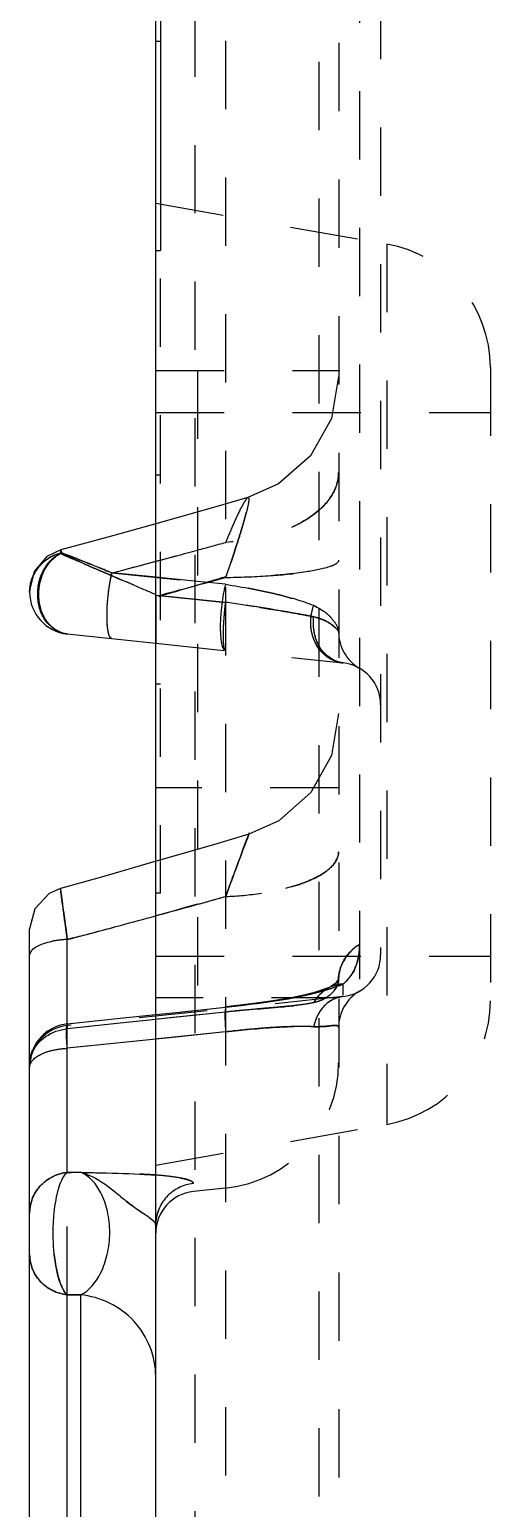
# Model space of a CAD drawing. Header units: millimetres. Extents: x 1727 to 4210, y -6182 to 759.
# Drawn here: x 2841.48 to 2852.5, y -2768.27 to -2732.9 of the extents above; entities that cross this region are included whole.
import ezdxf

# ---------------------------------------------------------------- set-up
doc = ezdxf.new("R2010")
doc.units = ezdxf.units.MM
doc.header["$LTSCALE"] = 16.335
doc.linetypes.add('HIDDEN', pattern=[0.2, 0.1, -0.1])
doc.layers.get('0').update_dxf_attribs({"linetype": 'CONTINUOUS'})
doc.layers.add('DEFAULT_2', color=8, linetype='HIDDEN')

msp = doc.modelspace()

# ---------------------------------------------------------------- linework, layer by layer
at = {"color": 7, "linetype": 'Continuous'}
for p, q in [((2844.498, -2882.769), (2844.498, -2532.769)), ((2844.608, -2728.19), (2844.608, -2738.19)), ((2844.498, -2738.19), (2844.608, -2738.19)), ((2844.498, -2744.721), (2843.353, -2745.043)), ((2843.353, -2745.043), (2842.226, -2745.349)), ((2841.593, -2745.863), (2841.483, -2746.32)), ((2844.498, -2746.002), (2843.451, -2745.897)), ((2841.483, -2746.358), (2841.483, -2746.324)), ((2842.383, -2747.357), (2844.498, -2747.579)), ((2841.606, -2753.929), (2841.483, -2754.412)), ((2842.307, -2754.101), (2842.333, -2754.284)), ((2841.483, -2775.023), (2841.483, -2754.412)), ((2842.533, -2754.624), (2842.383, -2754.664)), ((2842.383, -2756.72), (2842.383, -2754.664)), ((2842.383, -2756.682), (2843.645, -2756.548)), ((2843.645, -2756.548), (2844.498, -2756.457)), ((2844.498, -2756.575), (2843.646, -2756.666)), ((2843.646, -2756.666), (2842.383, -2756.8)), ((2842.383, -2760.233), (2842.383, -2756.8)), ((2842.383, -2760.233), (2842.488, -2760.232)), ((2842.488, -2760.232), (2842.698, -2760.23)), ((2842.383, -2773.165), (2842.383, -2763.16)), ((2842.696, -2763.158), (2842.384, -2763.161)), ((2842.698, -2763.158), (2842.698, -2771.713))]:
    msp.add_line(p, q, dxfattribs=at)
for points in [[(2842.226, -2745.349), (2841.898, -2745.506), (2841.593, -2745.863)], [(2844.396, -2752.825), (2843.257, -2753.154), (2842.22, -2753.443)], [(2842.22, -2753.443), (2841.947, -2753.565), (2841.606, -2753.929)]]:
    msp.add_lwpolyline(points, dxfattribs=at)
for centre, radius, start, end in [((2782.269, -2512.48), 241.302, 284.68762, 284.9447), ((2842.488, -2746.358), 1.005, 180.0019, 263.9983), ((2783.491, -2530.406), 231.861, 285.03932, 285.25506), ((2778.784, -2512.851), 250.037, 284.77125, 285.03722), ((2842.475, -2756.991), 2.329, 92.2671, 101.1565), ((2842.487, -2757.682), 1.005, 95.968, 160.1865)]:
    msp.add_arc(centre, radius, start, end, dxfattribs=at)
for points, knots in [([(2842.251, -2745.418), (2842.108, -2745.451), (2841.836, -2745.579), (2841.644, -2745.813), (2841.58, -2745.942)], [0, 0, 0, 0, 0.504078, 1, 1, 1, 1]), ([(2841.949, -2745.663), (2841.971, -2745.636), (2842.057, -2745.538), (2842.164, -2745.459), (2842.251, -2745.418)], [0, 0, 0, 0, 0.265584, 1, 1, 1, 1]), ([(2842.226, -2745.349), (2842.232, -2745.348), (2842.24, -2745.385), (2842.247, -2745.4), (2842.251, -2745.418)], [0, 0, 0, 0, 0.261156, 1, 1, 1, 1]), ([(2842.523, -2745.523), (2842.496, -2745.513), (2842.406, -2745.478), (2842.314, -2745.445), (2842.251, -2745.418)], [0, 0, 0, 0, 0.292506, 1, 1, 1, 1]), ([(2843.451, -2745.897), (2843.367, -2745.862), (2843.058, -2745.737), (2842.749, -2745.61), (2842.523, -2745.523)], [0, 0, 0, 0, 0.273389, 1, 1, 1, 1]), ([(2841.703, -2746.49), (2841.699, -2746.422), (2841.704, -2746.131), (2841.811, -2745.838), (2841.949, -2745.663)], [0, 0, 0, 0, 0.234637, 1, 1, 1, 1]), ([(2843.378, -2746.293), (2843.392, -2746.192), (2843.414, -2746.059), (2843.443, -2745.928), (2843.451, -2745.897)], [0, 0, 0, 0, 0.761196, 1, 1, 1, 1]), ([(2843.451, -2747.469), (2843.406, -2747.465), (2843.349, -2747.287), (2843.331, -2747.05), (2843.334, -2746.681), (2843.36, -2746.427), (2843.378, -2746.293)], [0, 0, 0, 0, 0.11163, 0.356436, 0.665054, 1, 1, 1, 1]), ([(2842.382, -2747.357), (2842.291, -2747.347), (2842.103, -2747.282), (2841.812, -2747.003), (2841.716, -2746.693), (2841.703, -2746.49)], [0, 0, 0, 0, 0.232827, 0.486069, 1, 1, 1, 1]), ([(2842.22, -2753.443), (2842.217, -2753.445), (2842.227, -2753.464), (2842.223, -2753.493), (2842.235, -2753.548), (2842.243, -2753.622), (2842.256, -2753.716), (2842.277, -2753.878), (2842.295, -2754.008), (2842.307, -2754.101)], [0, 0, 0, 0, 0.016557, 0.066193, 0.148383, 0.26192, 0.405546, 0.577777, 1, 1, 1, 1]), ([(2842.333, -2754.284), (2842.337, -2754.314), (2842.354, -2754.441), (2842.37, -2754.567), (2842.383, -2754.664)], [0, 0, 0, 0, 0.23885, 1, 1, 1, 1]), ([(2841.483, -2755.045), (2841.483, -2754.964), (2841.675, -2754.782), (2841.885, -2754.733), (2842.024, -2754.706)], [0, 0, 0, 0, 0.361477, 1, 1, 1, 1]), ([(2841.539, -2757.388), (2841.602, -2757.228), (2841.846, -2756.937), (2842.2, -2756.817), (2842.383, -2756.8)], [0, 0, 0, 0, 0.483858, 1, 1, 1, 1]), ([(2842.383, -2756.682), (2842.38, -2756.677), (2842.378, -2756.706), (2842.379, -2756.712), (2842.379, -2756.719)], [0, 0, 0, 0, 0.482392, 1, 1, 1, 1]), ([(2842.379, -2756.719), (2842.379, -2756.724), (2842.38, -2756.751), (2842.381, -2756.778), (2842.383, -2756.8)], [0, 0, 0, 0, 0.199298, 1, 1, 1, 1]), ([(2842.383, -2760.233), (2842.14, -2760.258), (2841.667, -2760.489), (2841.483, -2760.98), (2841.483, -2761.21)], [0, 0, 0, 0, 0.514277, 1, 1, 1, 1]), ([(2842.07, -2761.202), (2842.092, -2760.991), (2842.138, -2760.702), (2842.262, -2760.381), (2842.339, -2760.267), (2842.383, -2760.233)], [0, 0, 0, 0, 0.613986, 0.838866, 1, 1, 1, 1]), ([(2842.698, -2760.23), (2842.818, -2760.233), (2843.291, -2760.245), (2843.765, -2760.257), (2844.119, -2760.274)], [0, 0, 0, 0, 0.253415, 1, 1, 1, 1]), ([(2842.698, -2760.23), (2842.766, -2760.247), (2843.061, -2760.344), (2843.316, -2760.53), (2843.501, -2760.679)], [0, 0, 0, 0, 0.228678, 1, 1, 1, 1]), ([(2842.698, -2763.159), (2842.913, -2763.064), (2843.18, -2762.72), (2843.356, -2762.184), (2843.421, -2761.676), (2843.361, -2761.171), (2843.188, -2760.643), (2842.912, -2760.313), (2842.698, -2760.23)], [0, 0, 0, 0, 0.208383, 0.349895, 0.504107, 0.65718, 0.796002, 1, 1, 1, 1]), ([(2844.119, -2760.274), (2844.156, -2760.276), (2844.301, -2760.283), (2844.445, -2760.292), (2844.552, -2760.301)], [0, 0, 0, 0, 0.258191, 1, 1, 1, 1]), ([(2843.501, -2760.679), (2843.612, -2760.769), (2843.821, -2760.949), (2844.134, -2761.173), (2844.365, -2761.317), (2844.497, -2761.438), (2844.497, -2761.491)], [0, 0, 0, 0, 0.33108, 0.643415, 0.875902, 1, 1, 1, 1]), ([(2842.072, -2762.185), (2842.047, -2761.939), (2842.039, -2761.609), (2842.062, -2761.282), (2842.07, -2761.202)], [0, 0, 0, 0, 0.753471, 1, 1, 1, 1]), ([(2841.483, -2762.186), (2841.483, -2762.416), (2841.668, -2762.905), (2842.14, -2763.135), (2842.383, -2763.16)], [0, 0, 0, 0, 0.485106, 1, 1, 1, 1]), ([(2842.383, -2763.16), (2842.34, -2763.123), (2842.264, -2763.007), (2842.141, -2762.684), (2842.093, -2762.395), (2842.072, -2762.185)], [0, 0, 0, 0, 0.163162, 0.389057, 1, 1, 1, 1]), ([(2844.498, -2765.106), (2844.498, -2764.637), (2844.116, -2763.657), (2843.173, -2763.207), (2842.698, -2763.159)], [0, 0, 0, 0, 0.495685, 1, 1, 1, 1])]:
    msp.add_open_spline(points, degree=3, knots=knots, dxfattribs=at)
for points in [[(2841.58, -2745.942), (2841.517, -2746.069), (2841.483, -2746.215), (2841.483, -2746.357)], [(2841.542, -2757.341), (2841.503, -2757.449), (2841.483, -2757.565), (2841.483, -2757.68)]]:
    msp.add_open_spline(points, degree=3, dxfattribs=at)
at = {"layer": 'DEFAULT_2', "color": 8, "linetype": 'HIDDEN'}
for p, q in [((2848.899, -2605.811), (2848.869, -2788.13)), ((2848.393, -2609.533), (2848.397, -2788.216)), ((2845.432, -2611.519), (2845.432, -2784.018)), ((2846.169, -2622.096), (2846.169, -2776.07)), ((2849.372, -2652.704), (2849.372, -2755.888)), ((2849.874, -2653.574), (2849.874, -2755.028)), ((2844.608, -2733.19), (2844.498, -2733.19)), ((2844.498, -2737.059), (2850.019, -2738.032)), ((2850.019, -2738.032), (2850.019, -2759.085)), ((2844.608, -2753.559), (2844.608, -2738.19)), ((2852.498, -2740.987), (2852.498, -2756.131)), ((2844.498, -2741.059), (2848.899, -2741.059)), ((2845.498, -2741.059), (2845.498, -2756.059)), ((2844.498, -2742.059), (2852.498, -2742.059)), ((2844.608, -2743.559), (2844.498, -2743.559)), ((2846.702, -2744.094), (2845.931, -2744.317)), ((2845.931, -2744.317), (2844.498, -2744.721)), ((2843.451, -2745.897), (2846.169, -2746.17)), ((2841.483, -2746.32), (2841.483, -2746.324)), ((2845.498, -2746.103), (2844.498, -2746.002)), ((2846.169, -2746.17), (2845.498, -2746.103)), ((2841.483, -2746.324), (2841.483, -2746.358)), ((2846.169, -2746.602), (2844.498, -2746.432)), ((2844.498, -2746.432), (2845.098, -2746.493)), ((2845.098, -2746.493), (2845.498, -2746.533)), ((2845.498, -2746.533), (2845.634, -2746.547)), ((2845.634, -2746.547), (2846.169, -2746.602)), ((2844.498, -2747.579), (2848.974, -2748.05)), ((2844.608, -2748.559), (2844.498, -2748.559)), ((2848.869, -2749.259), (2848.698, -2750.262)), ((2848.698, -2750.262), (2848.202, -2751.15)), ((2848.869, -2751.034), (2844.498, -2751.034)), ((2846.722, -2752.147), (2845.879, -2752.398)), ((2845.879, -2752.398), (2844.396, -2752.825)), ((2844.608, -2753.559), (2844.498, -2753.559)), ((2844.917, -2753.982), (2844.498, -2754.097)), ((2845.178, -2753.91), (2844.917, -2753.982)), ((2845.498, -2753.822), (2845.178, -2753.91)), ((2844.498, -2755.059), (2852.498, -2755.059)), ((2848.664, -2755.8), (2848.218, -2755.952)), ((2848.664, -2755.8), (2848.334, -2755.92)), ((2848.693, -2755.788), (2848.664, -2755.8)), ((2848.787, -2755.721), (2848.685, -2755.791)), ((2848.974, -2755.728), (2848.693, -2755.788)), ((2848.8, -2755.708), (2848.709, -2755.774)), ((2848.87, -2755.607), (2848.791, -2755.714)), ((2848.869, -2755.609), (2848.8, -2755.708)), ((2848.869, -2755.6), (2848.869, -2755.611)), ((2848.869, -2755.605), (2848.869, -2755.609)), ((2848.974, -2755.728), (2848.974, -2755.994)), ((2848.974, -2756.027), (2842.383, -2756.72)), ((2848.899, -2756.059), (2844.498, -2756.059)), ((2846.79, -2756.205), (2846.168, -2756.277)), ((2847.1, -2756.163), (2846.317, -2756.261)), ((2847.587, -2756.087), (2846.79, -2756.205)), ((2847.795, -2756.048), (2847.1, -2756.163)), ((2848.218, -2755.952), (2847.587, -2756.087)), ((2848.334, -2755.92), (2847.795, -2756.048)), ((2846.169, -2756.398), (2842.383, -2756.8)), ((2842.383, -2756.682), (2843.645, -2756.548)), ((2843.645, -2756.548), (2844.498, -2756.457)), ((2844.498, -2756.457), (2844.907, -2756.413)), ((2844.498, -2756.457), (2844.907, -2756.413)), ((2844.908, -2756.532), (2844.498, -2756.575)), ((2844.907, -2756.413), (2846.169, -2756.279)), ((2844.907, -2756.413), (2846.169, -2756.279)), ((2846.169, -2756.398), (2844.908, -2756.532)), ((2846.317, -2756.261), (2846.168, -2756.277)), ((2846.169, -2756.279), (2846.168, -2756.277)), ((2846.169, -2756.279), (2846.168, -2756.277)), ((2842.383, -2756.8), (2842.383, -2756.72)), ((2846.169, -2756.873), (2842.383, -2757.265)), ((2846.169, -2756.873), (2844.909, -2757.003)), ((2843.647, -2757.134), (2842.383, -2757.265)), ((2844.498, -2757.046), (2843.647, -2757.134)), ((2844.909, -2757.003), (2844.498, -2757.046)), ((2844.498, -2760.059), (2850.019, -2759.085)), ((2842.698, -2760.23), (2842.383, -2760.233)), ((2842.383, -2763.16), (2842.383, -2760.233)), ((2846.169, -2760.608), (2845.398, -2760.689)), ((2842.384, -2763.161), (2842.696, -2763.158))]:
    msp.add_line(p, q, dxfattribs=at)
for points in [[(2848.869, -2741.2), (2848.697, -2742.206), (2848.198, -2743.097)], [(2848.198, -2743.097), (2847.429, -2743.771), (2846.702, -2744.094)], [(2848.202, -2751.15), (2847.439, -2751.824), (2846.723, -2752.146)]]:
    msp.add_lwpolyline(points, dxfattribs=at)
for centre, radius, start, end in [((2849.498, -2740.987), 3, 0, 80), ((2785.275, -2523.821), 229.57, 284.67962, 285.38214), ((2788.766, -2536.636), 216.288, 285.20641, 285.39091), ((2785.866, -2525.958), 227.353, 284.94478, 285.20579), ((2872.823, -2676.788), 75.154, 246.45104, 246.78379), ((2842.411, -2746.358), 0.929, 159.7603, 179.9702), ((2873.073, -2678.652), 73.539, 246.7043, 247.13511), ((2787.576, -2531.241), 222.615, 284.83228, 285.26046), ((2787.833, -2553.118), 201.494, 286.3544, 286.62951), ((2790.447, -2561.878), 192.353, 286.63012, 286.83744), ((2837.995, -2804.617), 58.589, 81.18847, 81.97949), ((2927.207, -2747.207), 82.71, 179.85321, 180.14679), ((2842.451, -2746.708), 0.652, 246.8546, 264.3194), ((2849.874, -2747.309), 1.005, 180, 240), ((2881.134, -2747.269), 36.637, 180.2331, 180.3595), ((2849.055, -2747.288), 0.766, 239.9258, 263.9591), ((2848.869, -2749.049), 1.005, 0, 84), ((2994.265, -2807.856), 157.709, 159.31424, 159.89104), ((2783.46, -2530.421), 231.855, 285.25506, 285.69223), ((2788.67, -2549.207), 212.36, 285.52166, 285.70982), ((2783.46, -2530.421), 231.855, 284.72243, 285.03932), ((2848.869, -2755.028), 1.005, 276, 0), ((2849.051, -2756.618), 0.899, 115.2995, 131.5475), ((2848.999, -2756.449), 0.721, 91.9461, 100.5435), ((2847.808, -2753.072), 2.902, 291.6446, 293.711), ((2848.442, -2755.046), 0.865, 309.4587, 316.9165), ((2849.025, -2756.59), 0.861, 131.5134, 141.2799), ((2848.1, -2755.302), 0.886, 300.6267, 304.0018), ((2849.874, -2756.769), 1.005, 120, 180), ((2849.498, -2756.131), 3, 280, 0), ((2842.408, -2721.009), 35.47, 276.0872, 276.7133), ((2849.332, -2756.967), 1.08, 157.4323, 168.4186), ((2842.488, -2757.72), 1.005, 96, 180), ((2848.622, -2776.813), 20.09, 94.7527, 97.0119), ((2845.854, -2757.609), 3.015, 276, 0), ((2845.503, -2761.689), 1.005, 96, 180)]:
    msp.add_arc(centre, radius, start, end, dxfattribs=at)
for points, knots in [([(2848.869, -2743.498), (2848.869, -2743.701), (2848.698, -2744.173), (2848.063, -2744.695), (2847.183, -2745.044), (2846.513, -2745.147), (2846.169, -2745.167)], [0, 0, 0, 0, 0.178289, 0.411583, 0.698625, 1, 1, 1, 1]), ([(2848.343, -2744.445), (2848.502, -2744.315), (2848.763, -2744.036), (2848.869, -2743.663), (2848.869, -2743.498)], [0, 0, 0, 0, 0.55388, 1, 1, 1, 1]), ([(2846.701, -2744.095), (2846.712, -2744.092), (2846.728, -2744.128), (2846.72, -2744.168), (2846.71, -2744.264), (2846.672, -2744.418), (2846.611, -2744.652), (2846.525, -2744.938), (2846.379, -2745.396), (2846.257, -2745.757), (2846.169, -2746.006)], [0, 0, 0, 0, 0.016749, 0.03764, 0.068191, 0.156767, 0.278621, 0.429389, 0.603937, 1, 1, 1, 1]), ([(2846.169, -2746.006), (2846.257, -2745.757), (2846.379, -2745.396), (2846.525, -2744.938), (2846.611, -2744.652), (2846.672, -2744.418), (2846.71, -2744.264), (2846.72, -2744.168), (2846.728, -2744.128), (2846.712, -2744.092), (2846.701, -2744.095)], [0, 0, 0, 0, 0.395976, 0.570566, 0.721371, 0.84324, 0.931816, 0.962364, 0.983253, 1, 1, 1, 1]), ([(2846.701, -2744.095), (2846.689, -2744.099), (2846.662, -2744.13), (2846.62, -2744.189), (2846.567, -2744.284), (2846.472, -2744.468), (2846.337, -2744.766), (2846.228, -2745.023), (2846.169, -2745.167)], [0, 0, 0, 0, 0.033235, 0.09481, 0.185029, 0.302948, 0.612087, 1, 1, 1, 1]), ([(2847.753, -2744.801), (2847.809, -2744.776), (2848.016, -2744.676), (2848.212, -2744.552), (2848.343, -2744.445)], [0, 0, 0, 0, 0.264773, 1, 1, 1, 1]), ([(2842.251, -2745.418), (2842.04, -2745.467), (2841.641, -2745.705), (2841.483, -2746.146), (2841.483, -2746.358)], [0, 0, 0, 0, 0.505935, 1, 1, 1, 1]), ([(2842.383, -2747.357), (2842.201, -2747.338), (2841.827, -2747.11), (2841.625, -2746.497), (2841.736, -2745.854), (2842.04, -2745.514), (2842.22, -2745.426)], [0, 0, 0, 0, 0.224996, 0.481902, 0.752809, 1, 1, 1, 1]), ([(2842.383, -2747.357), (2842.204, -2747.338), (2841.836, -2747.102), (2841.652, -2746.485), (2841.767, -2745.844), (2842.071, -2745.503), (2842.251, -2745.418)], [0, 0, 0, 0, 0.221557, 0.480329, 0.754261, 1, 1, 1, 1]), ([(2841.939, -2745.65), (2841.959, -2745.626), (2842.041, -2745.538), (2842.14, -2745.465), (2842.22, -2745.427)], [0, 0, 0, 0, 0.263167, 1, 1, 1, 1]), ([(2842.226, -2745.349), (2842.219, -2745.351), (2842.223, -2745.388), (2842.22, -2745.408), (2842.22, -2745.427)], [0, 0, 0, 0, 0.272302, 1, 1, 1, 1]), ([(2842.22, -2745.426), (2842.35, -2745.494), (2842.675, -2745.625), (2843.431, -2745.961), (2844.058, -2746.227), (2844.499, -2746.413)], [0, 0, 0, 0, 0.176295, 0.422794, 1, 1, 1, 1]), ([(2842.796, -2745.683), (2842.685, -2745.634), (2842.493, -2745.548), (2842.299, -2745.467), (2842.22, -2745.426)], [0, 0, 0, 0, 0.577996, 1, 1, 1, 1]), ([(2842.251, -2745.418), (2842.247, -2745.401), (2842.24, -2745.385), (2842.232, -2745.348), (2842.226, -2745.349)], [0, 0, 0, 0, 0.739527, 1, 1, 1, 1]), ([(2842.251, -2745.418), (2842.42, -2745.489), (2842.825, -2745.637), (2843.222, -2745.803), (2843.451, -2745.897)], [0, 0, 0, 0, 0.424598, 1, 1, 1, 1]), ([(2848.869, -2745.596), (2848.869, -2745.624), (2848.806, -2745.693), (2848.548, -2745.793), (2847.992, -2745.899), (2847.154, -2745.977), (2846.509, -2746.001), (2846.169, -2746.006)], [0, 0, 0, 0, 0.030229, 0.087528, 0.304547, 0.632621, 1, 1, 1, 1]), ([(2846.169, -2746.006), (2846.509, -2746.001), (2847.154, -2745.977), (2847.992, -2745.899), (2848.548, -2745.793), (2848.806, -2745.693), (2848.869, -2745.624), (2848.869, -2745.596)], [0, 0, 0, 0, 0.367378, 0.695452, 0.912473, 0.969772, 1, 1, 1, 1]), ([(2843.99, -2746.196), (2843.922, -2746.166), (2843.658, -2746.053), (2843.393, -2745.94), (2843.197, -2745.856)], [0, 0, 0, 0, 0.258087, 1, 1, 1, 1]), ([(2843.451, -2747.469), (2843.433, -2747.467), (2843.391, -2747.423), (2843.342, -2747.238), (2843.323, -2746.87), (2843.358, -2746.388), (2843.415, -2746.048), (2843.451, -2745.897)], [0, 0, 0, 0, 0.033587, 0.099721, 0.359658, 0.710784, 1, 1, 1, 1]), ([(2846.17, -2747.755), (2846.151, -2747.753), (2846.108, -2747.709), (2846.058, -2747.522), (2846.038, -2747.15), (2846.074, -2746.665), (2846.132, -2746.322), (2846.17, -2746.17)], [0, 0, 0, 0, 0.033766, 0.099863, 0.360062, 0.711879, 1, 1, 1, 1]), ([(2848.273, -2746.678), (2847.99, -2746.565), (2847.291, -2746.37), (2846.582, -2746.234), (2846.169, -2746.17)], [0, 0, 0, 0, 0.422229, 1, 1, 1, 1]), ([(2846.169, -2746.17), (2846.582, -2746.234), (2847.291, -2746.37), (2847.99, -2746.565), (2848.273, -2746.678)], [0, 0, 0, 0, 0.577777, 1, 1, 1, 1]), ([(2844.498, -2746.432), (2844.499, -2746.573), (2844.498, -2746.782), (2844.497, -2747.049), (2844.497, -2747.223), (2844.497, -2747.367), (2844.498, -2747.466), (2844.498, -2747.524), (2844.5, -2747.555), (2844.496, -2747.567), (2844.5, -2747.58), (2844.498, -2747.579)], [0, 0, 0, 0, 0.370549, 0.544359, 0.698334, 0.825948, 0.921086, 0.955191, 0.979911, 0.994945, 1, 1, 1, 1]), ([(2844.498, -2746.432), (2844.499, -2746.574), (2844.498, -2746.762), (2844.498, -2746.949), (2844.498, -2746.995)], [0, 0, 0, 0, 0.759062, 1, 1, 1, 1]), ([(2846.169, -2747.755), (2846.159, -2747.754), (2846.14, -2747.715), (2846.127, -2747.65), (2846.116, -2747.537), (2846.112, -2747.321), (2846.128, -2747.003), (2846.153, -2746.737), (2846.169, -2746.602)], [0, 0, 0, 0, 0.028259, 0.089111, 0.184331, 0.312956, 0.648323, 1, 1, 1, 1]), ([(2848.273, -2746.948), (2848.134, -2746.919), (2847.435, -2746.787), (2846.732, -2746.681), (2846.169, -2746.602)], [0, 0, 0, 0, 0.200247, 1, 1, 1, 1]), ([(2846.97, -2746.72), (2847.095, -2746.739), (2847.53, -2746.809), (2847.965, -2746.884), (2848.273, -2746.948)], [0, 0, 0, 0, 0.287085, 1, 1, 1, 1]), ([(2848.974, -2748.05), (2848.847, -2748.036), (2848.573, -2747.933), (2848.186, -2747.475), (2848.168, -2746.958), (2848.273, -2746.678)], [0, 0, 0, 0, 0.221518, 0.482441, 1, 1, 1, 1]), ([(2848.205, -2747.043), (2848.206, -2747.01), (2848.214, -2746.886), (2848.241, -2746.763), (2848.273, -2746.678)], [0, 0, 0, 0, 0.267139, 1, 1, 1, 1]), ([(2848.974, -2748.05), (2848.758, -2748.027), (2848.428, -2747.788), (2848.274, -2747.335), (2848.258, -2747.075), (2848.273, -2746.948)], [0, 0, 0, 0, 0.459318, 0.731708, 1, 1, 1, 1]), ([(2848.291, -2747.333), (2848.284, -2747.301), (2848.264, -2747.173), (2848.262, -2747.043), (2848.273, -2746.948)], [0, 0, 0, 0, 0.259401, 1, 1, 1, 1]), ([(2848.273, -2746.678), (2848.367, -2746.724), (2848.536, -2746.814), (2848.72, -2746.993), (2848.83, -2747.154), (2848.869, -2747.262), (2848.869, -2747.309)], [0, 0, 0, 0, 0.350584, 0.630361, 0.846123, 1, 1, 1, 1]), ([(2848.599, -2746.88), (2848.577, -2746.862), (2848.475, -2746.784), (2848.362, -2746.722), (2848.273, -2746.678)], [0, 0, 0, 0, 0.223147, 1, 1, 1, 1]), ([(2848.869, -2747.309), (2848.869, -2747.285), (2848.812, -2747.224), (2848.712, -2747.127), (2848.521, -2747.018), (2848.364, -2746.967), (2848.273, -2746.948)], [0, 0, 0, 0, 0.099933, 0.309644, 0.61177, 1, 1, 1, 1]), ([(2848.598, -2747.071), (2848.575, -2747.059), (2848.47, -2747.009), (2848.36, -2746.974), (2848.273, -2746.948)], [0, 0, 0, 0, 0.222625, 1, 1, 1, 1]), ([(2848.412, -2747.723), (2848.374, -2747.674), (2848.245, -2747.471), (2848.2, -2747.221), (2848.205, -2747.043)], [0, 0, 0, 0, 0.256238, 1, 1, 1, 1]), ([(2848.797, -2747.216), (2848.785, -2747.205), (2848.723, -2747.15), (2848.655, -2747.102), (2848.598, -2747.071)], [0, 0, 0, 0, 0.205488, 1, 1, 1, 1]), ([(2848.869, -2747.309), (2848.869, -2747.303), (2848.856, -2747.264), (2848.822, -2747.239), (2848.797, -2747.216)], [0, 0, 0, 0, 0.155446, 1, 1, 1, 1]), ([(2844.498, -2747.499), (2844.498, -2747.519), (2844.502, -2747.548), (2844.496, -2747.568), (2844.5, -2747.58), (2844.498, -2747.579)], [0, 0, 0, 0, 0.745772, 0.936065, 1, 1, 1, 1]), ([(2846.169, -2753.634), (2846.242, -2753.437), (2846.353, -2753.138), (2846.829, -2751.846), (2846.723, -2752.146)], [0, 0, 0, 0, 0.397685, 1, 1, 1, 1]), ([(2848.869, -2752.567), (2848.869, -2752.706), (2848.722, -2752.935), (2848.421, -2753.14), (2847.928, -2753.372), (2847.164, -2753.557), (2846.511, -2753.621), (2846.169, -2753.634)], [0, 0, 0, 0, 0.135776, 0.235425, 0.359349, 0.665601, 1, 1, 1, 1]), ([(2847.753, -2753.4), (2847.918, -2753.353), (2848.214, -2753.247), (2848.634, -2753.024), (2848.869, -2752.742), (2848.869, -2752.567)], [0, 0, 0, 0, 0.354896, 0.639195, 1, 1, 1, 1]), ([(2842.383, -2754.664), (2842.362, -2754.498), (2842.32, -2754.203), (2842.273, -2753.824), (2842.234, -2753.584), (2842.227, -2753.471), (2842.22, -2753.443)], [0, 0, 0, 0, 0.40681, 0.726123, 0.929784, 1, 1, 1, 1]), ([(2842.383, -2754.664), (2842.268, -2754.668), (2842.148, -2754.682), (2842.03, -2754.705), (2842.024, -2754.706)], [0, 0, 0, 0, 0.950737, 1, 1, 1, 1]), ([(2848.869, -2755.611), (2848.869, -2755.364), (2849.035, -2755.025), (2849.298, -2754.822), (2849.372, -2754.782)], [0, 0, 0, 0, 0.74642, 1, 1, 1, 1]), ([(2848.974, -2755.728), (2849.112, -2755.622), (2849.321, -2755.314), (2849.372, -2754.959), (2849.372, -2754.782)], [0, 0, 0, 0, 0.495708, 1, 1, 1, 1]), ([(2846.169, -2756.279), (2846.743, -2756.217), (2847.689, -2756.102), (2848.628, -2755.881), (2848.974, -2755.728)], [0, 0, 0, 0, 0.603898, 1, 1, 1, 1]), ([(2848.604, -2755.865), (2848.573, -2755.874), (2848.44, -2755.914), (2848.306, -2755.948), (2848.203, -2755.972)], [0, 0, 0, 0, 0.234668, 1, 1, 1, 1]), ([(2848.273, -2756.173), (2848.442, -2756.136), (2848.717, -2756.005), (2848.869, -2755.726), (2848.869, -2755.611)], [0, 0, 0, 0, 0.602324, 1, 1, 1, 1]), ([(2848.801, -2755.833), (2848.789, -2755.851), (2848.733, -2755.929), (2848.658, -2755.994), (2848.596, -2756.037)], [0, 0, 0, 0, 0.222146, 1, 1, 1, 1]), ([(2848.878, -2755.769), (2848.856, -2755.777), (2848.766, -2755.812), (2848.675, -2755.843), (2848.604, -2755.865)], [0, 0, 0, 0, 0.237707, 1, 1, 1, 1]), ([(2848.869, -2755.611), (2848.869, -2755.629), (2848.864, -2755.707), (2848.833, -2755.782), (2848.801, -2755.833)], [0, 0, 0, 0, 0.230675, 1, 1, 1, 1]), ([(2846.169, -2756.398), (2846.616, -2756.348), (2847.318, -2756.294), (2848.023, -2756.228), (2848.273, -2756.173)], [0, 0, 0, 0, 0.637296, 1, 1, 1, 1]), ([(2847.365, -2756.128), (2847.302, -2756.137), (2847.032, -2756.177), (2846.761, -2756.211), (2846.555, -2756.235)], [0, 0, 0, 0, 0.236136, 1, 1, 1, 1]), ([(2847.785, -2756.058), (2847.752, -2756.064), (2847.612, -2756.089), (2847.472, -2756.111), (2847.365, -2756.128)], [0, 0, 0, 0, 0.238935, 1, 1, 1, 1]), ([(2848.203, -2755.972), (2848.17, -2755.98), (2848.031, -2756.011), (2847.892, -2756.038), (2847.785, -2756.058)], [0, 0, 0, 0, 0.236533, 1, 1, 1, 1]), ([(2848.273, -2756.173), (2848.247, -2756.179), (2848.131, -2756.202), (2848.013, -2756.219), (2847.922, -2756.231)], [0, 0, 0, 0, 0.225803, 1, 1, 1, 1]), ([(2848.974, -2756.027), (2848.808, -2756.045), (2848.466, -2756.226), (2848.31, -2756.568), (2848.273, -2756.75)], [0, 0, 0, 0, 0.47304, 1, 1, 1, 1]), ([(2848.551, -2756.064), (2848.531, -2756.076), (2848.443, -2756.124), (2848.348, -2756.157), (2848.273, -2756.173)], [0, 0, 0, 0, 0.235859, 1, 1, 1, 1]), ([(2846.169, -2756.322), (2846.165, -2756.323), (2846.159, -2756.34), (2846.152, -2756.387), (2846.15, -2756.499), (2846.156, -2756.667), (2846.164, -2756.8), (2846.169, -2756.873)], [0, 0, 0, 0, 0.023273, 0.07694, 0.281098, 0.603717, 1, 1, 1, 1]), ([(2846.168, -2756.277), (2846.164, -2756.278), (2846.168, -2756.302), (2846.165, -2756.314), (2846.166, -2756.326)], [0, 0, 0, 0, 0.267577, 1, 1, 1, 1]), ([(2846.168, -2756.277), (2846.165, -2756.278), (2846.167, -2756.293), (2846.164, -2756.313), (2846.167, -2756.352), (2846.168, -2756.381), (2846.17, -2756.398)], [0, 0, 0, 0, 0.073424, 0.269818, 0.581749, 1, 1, 1, 1]), ([(2847.134, -2756.307), (2847.06, -2756.313), (2846.738, -2756.34), (2846.417, -2756.37), (2846.169, -2756.398)], [0, 0, 0, 0, 0.230271, 1, 1, 1, 1]), ([(2847.534, -2756.272), (2847.503, -2756.275), (2847.37, -2756.287), (2847.237, -2756.298), (2847.134, -2756.307)], [0, 0, 0, 0, 0.232728, 1, 1, 1, 1]), ([(2847.922, -2756.231), (2847.892, -2756.235), (2847.763, -2756.25), (2847.634, -2756.263), (2847.534, -2756.272)], [0, 0, 0, 0, 0.227077, 1, 1, 1, 1]), ([(2842.383, -2757.265), (2842.379, -2757.214), (2842.369, -2757.055), (2842.36, -2756.896), (2842.367, -2756.788)], [0, 0, 0, 0, 0.321744, 1, 1, 1, 1]), ([(2842.383, -2757.265), (2842.377, -2757.191), (2842.37, -2757.062), (2842.361, -2756.882), (2842.37, -2756.795), (2842.369, -2756.722), (2842.383, -2756.72)], [0, 0, 0, 0, 0.407857, 0.724108, 0.924954, 1, 1, 1, 1]), ([(2842.367, -2756.788), (2842.368, -2756.771), (2842.37, -2756.752), (2842.376, -2756.721), (2842.383, -2756.72)], [0, 0, 0, 0, 0.712999, 1, 1, 1, 1]), ([(2842.383, -2756.8), (2842.381, -2756.768), (2842.378, -2756.758), (2842.379, -2756.676), (2842.383, -2756.682)], [0, 0, 0, 0, 0.804167, 1, 1, 1, 1]), ([(2846.153, -2756.583), (2846.154, -2756.605), (2846.158, -2756.702), (2846.164, -2756.799), (2846.169, -2756.873)], [0, 0, 0, 0, 0.229237, 1, 1, 1, 1]), ([(2846.169, -2756.873), (2846.565, -2756.825), (2847.265, -2756.759), (2847.969, -2756.734), (2848.273, -2756.75)], [0, 0, 0, 0, 0.566575, 1, 1, 1, 1]), ([(2847.673, -2756.749), (2847.618, -2756.751), (2847.379, -2756.76), (2847.14, -2756.777), (2846.957, -2756.792)], [0, 0, 0, 0, 0.233818, 1, 1, 1, 1]), ([(2848.273, -2756.75), (2848.229, -2756.748), (2848.03, -2756.74), (2847.83, -2756.743), (2847.673, -2756.749)], [0, 0, 0, 0, 0.218494, 1, 1, 1, 1]), ([(2848.273, -2756.75), (2848.384, -2756.748), (2848.563, -2756.752), (2848.739, -2756.713), (2848.806, -2756.717)], [0, 0, 0, 0, 0.624889, 1, 1, 1, 1]), ([(2848.869, -2756.769), (2848.869, -2756.75), (2848.841, -2756.716), (2848.784, -2756.717), (2848.685, -2756.726), (2848.513, -2756.747), (2848.361, -2756.748), (2848.273, -2756.75)], [0, 0, 0, 0, 0.091672, 0.164295, 0.269141, 0.574529, 1, 1, 1, 1]), ([(2848.806, -2756.717), (2848.823, -2756.718), (2848.856, -2756.724), (2848.869, -2756.756), (2848.869, -2756.769)], [0, 0, 0, 0, 0.567997, 1, 1, 1, 1]), ([(2841.483, -2757.72), (2841.483, -2757.586), (2841.715, -2757.399), (2842.041, -2757.302), (2842.265, -2757.271), (2842.383, -2757.265)], [0, 0, 0, 0, 0.376764, 0.66646, 1, 1, 1, 1]), ([(2841.483, -2761.21), (2841.483, -2760.98), (2841.667, -2760.49), (2842.14, -2760.258), (2842.383, -2760.233)], [0, 0, 0, 0, 0.48572, 1, 1, 1, 1]), ([(2845.397, -2760.497), (2845.398, -2760.467), (2845.292, -2760.409), (2845.118, -2760.37), (2844.821, -2760.323), (2844.481, -2760.293), (2844.237, -2760.279), (2844.119, -2760.274)], [0, 0, 0, 0, 0.068264, 0.216756, 0.444585, 0.730605, 1, 1, 1, 1]), ([(2845.08, -2760.365), (2845.16, -2760.38), (2845.258, -2760.398), (2845.397, -2760.462), (2845.397, -2760.497)], [0, 0, 0, 0, 0.694167, 1, 1, 1, 1]), ([(2844.497, -2761.491), (2844.498, -2761.451), (2844.413, -2761.355), (2844.244, -2761.242), (2844.003, -2761.081), (2843.75, -2760.887), (2843.582, -2760.746), (2843.501, -2760.68)], [0, 0, 0, 0, 0.093425, 0.259837, 0.490977, 0.757511, 1, 1, 1, 1]), ([(2845.398, -2760.497), (2845.159, -2760.522), (2844.684, -2760.756), (2844.497, -2761.252), (2844.497, -2761.491)], [0, 0, 0, 0, 0.500939, 1, 1, 1, 1]), ([(2844.567, -2761.134), (2844.555, -2761.163), (2844.516, -2761.279), (2844.497, -2761.401), (2844.497, -2761.491)], [0, 0, 0, 0, 0.259631, 1, 1, 1, 1]), ([(2842.383, -2763.16), (2842.14, -2763.135), (2841.668, -2762.905), (2841.483, -2762.416), (2841.483, -2762.186)], [0, 0, 0, 0, 0.514891, 1, 1, 1, 1]), ([(2842.071, -2762.185), (2842.086, -2762.333), (2842.127, -2762.595), (2842.224, -2762.926), (2842.322, -2763.108), (2842.383, -2763.16)], [0, 0, 0, 0, 0.427316, 0.768816, 1, 1, 1, 1]), ([(2844.498, -2765.106), (2844.498, -2764.637), (2844.116, -2763.657), (2843.173, -2763.207), (2842.698, -2763.159)], [0, 0, 0, 0, 0.495683, 1, 1, 1, 1])]:
    msp.add_open_spline(points, degree=3, knots=knots, dxfattribs=at)
for points in [[(2841.483, -2746.358), (2841.483, -2746.216), (2841.517, -2746.072), (2841.581, -2745.942)], [(2841.58, -2745.942), (2841.565, -2745.972), (2841.552, -2746.003), (2841.541, -2746.034)], [(2841.753, -2745.972), (2841.797, -2745.856), (2841.859, -2745.745), (2841.939, -2745.65)], [(2841.678, -2746.332), (2841.685, -2746.21), (2841.71, -2746.087), (2841.753, -2745.972)], [(2848.43, -2747.691), (2848.36, -2747.583), (2848.316, -2747.459), (2848.291, -2747.333)], [(2848.664, -2747.948), (2848.567, -2747.892), (2848.481, -2747.812), (2848.412, -2747.723)], [(2848.671, -2747.935), (2848.575, -2747.872), (2848.491, -2747.787), (2848.43, -2747.691)], [(2848.866, -2748.028), (2848.797, -2748.007), (2848.731, -2747.975), (2848.671, -2747.935)], [(2848.974, -2748.05), (2848.938, -2748.046), (2848.901, -2748.038), (2848.866, -2748.028)], [(2846.169, -2753.634), (2846.455, -2753.624), (2846.74, -2753.599), (2847.022, -2753.556)], [(2849.372, -2754.782), (2849.178, -2754.888), (2849.022, -2755.078), (2848.938, -2755.283)], [(2849.372, -2754.782), (2849.372, -2755.022), (2849.319, -2755.275), (2849.194, -2755.48)], [(2848.938, -2755.283), (2848.897, -2755.383), (2848.871, -2755.492), (2848.869, -2755.6)], [(2849.194, -2755.48), (2849.159, -2755.536), (2849.119, -2755.589), (2849.074, -2755.637)], [(2848.667, -2755.805), (2848.504, -2755.882), (2848.357, -2756.015), (2848.273, -2756.173)], [(2848.867, -2755.74), (2848.808, -2755.751), (2848.75, -2755.769), (2848.695, -2755.792)], [(2848.353, -2756.051), (2848.323, -2756.089), (2848.296, -2756.13), (2848.273, -2756.173)], [(2848.661, -2756.142), (2848.562, -2756.206), (2848.478, -2756.296), (2848.415, -2756.395)], [(2848.866, -2756.048), (2848.793, -2756.069), (2848.724, -2756.101), (2848.661, -2756.142)], [(2848.974, -2756.027), (2848.938, -2756.031), (2848.901, -2756.038), (2848.866, -2756.048)], [(2846.166, -2756.326), (2846.167, -2756.35), (2846.168, -2756.374), (2846.17, -2756.398)], [(2848.415, -2756.395), (2848.383, -2756.445), (2848.356, -2756.498), (2848.334, -2756.552)], [(2841.483, -2757.68), (2841.483, -2757.556), (2841.507, -2757.429), (2841.552, -2757.313)], [(2841.541, -2757.389), (2841.504, -2757.483), (2841.483, -2757.582), (2841.483, -2757.68)]]:
    msp.add_open_spline(points, degree=3, dxfattribs=at)

doc.saveas('drawing.dxf')
